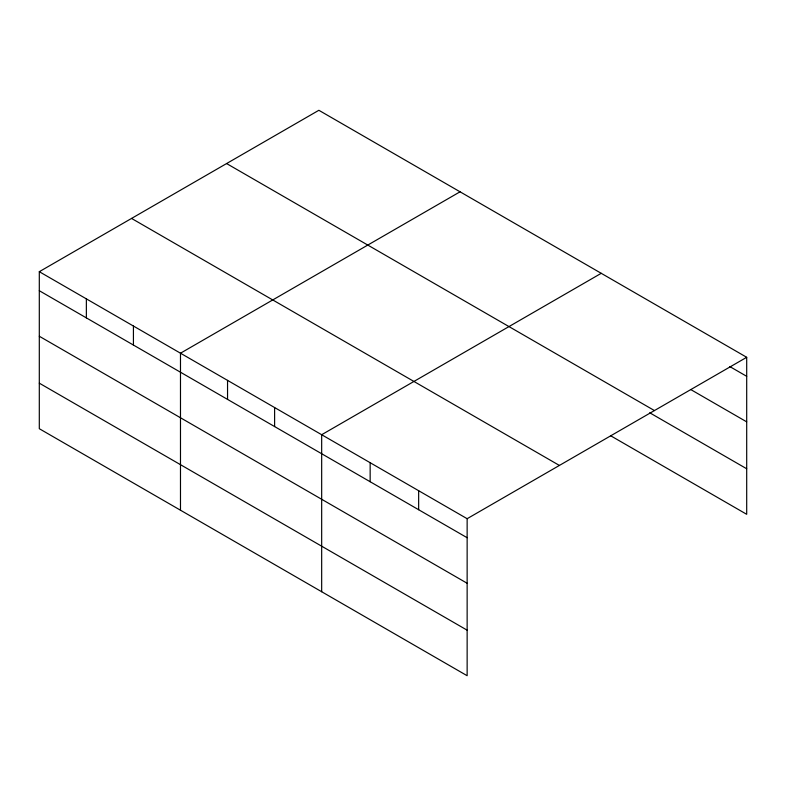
<?xml version="1.0" encoding="UTF-8"?>
<svg xmlns="http://www.w3.org/2000/svg" width="786" height="786" viewBox="0 0 786 786"><rect width="100%" height="100%" fill="white"/><g stroke="black" fill="none" stroke-linecap="round" stroke-linejoin="round"><path stroke-width="1.18" d="M610.722 435.798L746.7 514.309L746.7 357.296L318.861 110.286L39.3 271.691L39.3 428.704L467.139 675.714L467.139 518.701L39.3 271.691M460.046 191.804L180.485 353.209L180.485 510.212M601.231 273.312L321.671 434.717L321.671 591.73M467.139 518.701L746.7 357.296M729.83 366.581L746.7 376.317M690.835 389.601L746.7 421.856M226.604 163.557L654.443 410.567M649.727 412.778L746.7 468.77M131.557 218.429L559.396 465.44M39.3 290.712L467.139 537.722M39.3 336.251L467.139 583.261M39.3 383.165L467.139 630.176M418.653 490.71L418.653 509.731M370.157 462.718L370.157 481.73M274.609 407.551L274.609 426.562M227.547 380.375L227.547 399.396M133.424 326.033L133.424 345.054M86.362 298.867L86.362 317.878"/></g></svg>
